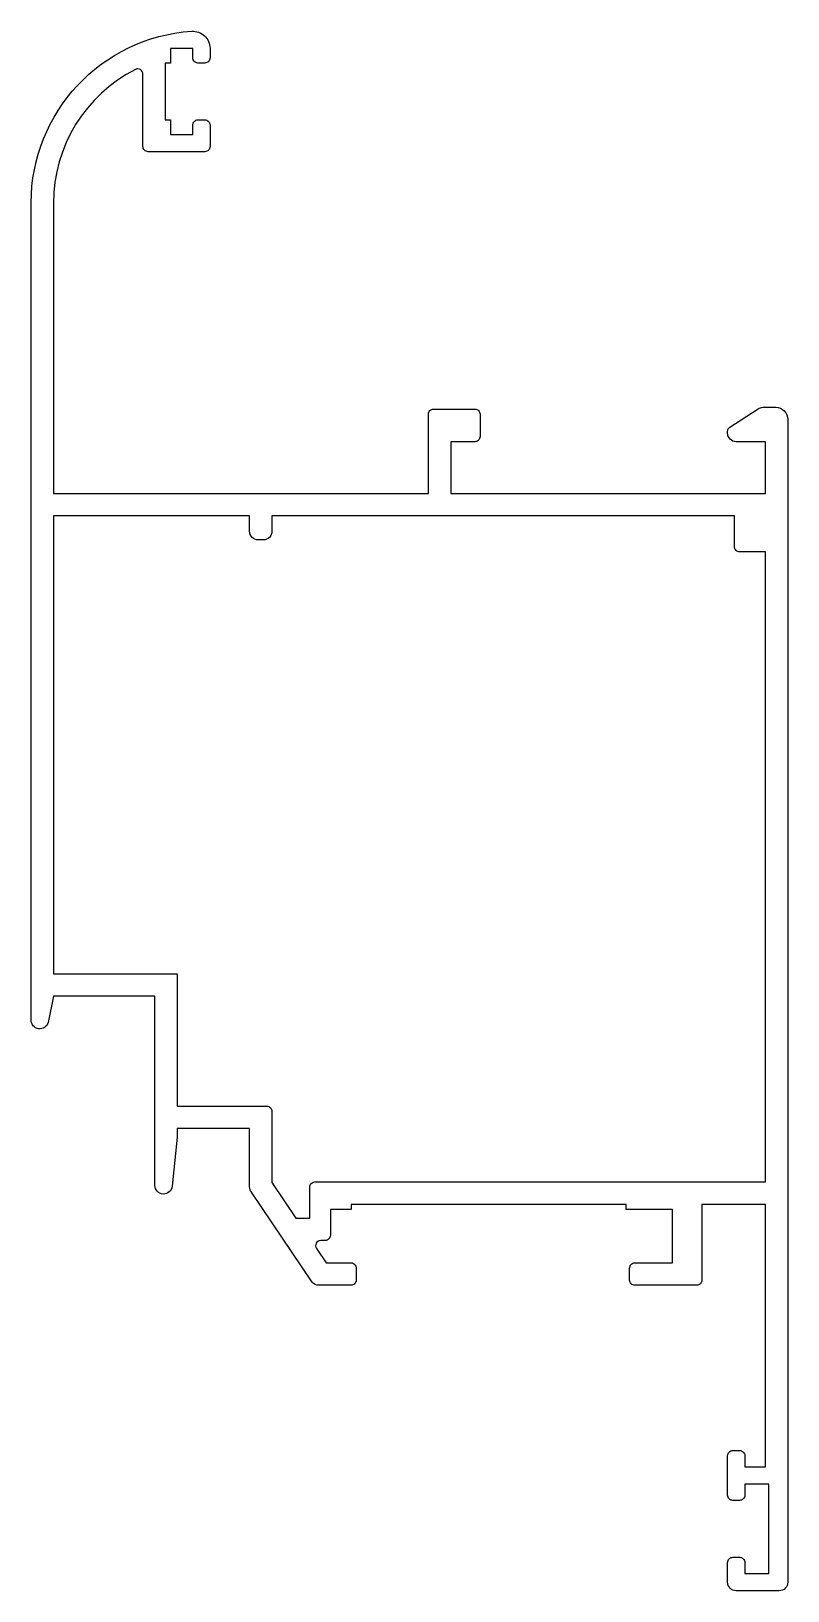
# Model space of a CAD drawing. Extents: x 147.1 to 191.1, y 147.1 to 237.7.
import ezdxf

# ---------------------------------------------------------------- set-up
doc = ezdxf.new("R2010")
doc.units = 0
doc.layers.get('0').update_dxf_attribs({"linetype": 'CONTINUOUS'})

msp = doc.modelspace()

# ---------------------------------------------------------------- linework, layer by layer
for points in [[(184.372, 166.156), (184.372, 169.256), (181.672, 169.256), (181.672, 169.556), (165.672, 169.556), (165.672, 169.256), (164.472, 169.256), (164.472, 167.756, -0.414214), (164.172, 167.456), (163.909, 167.456, 0.601055), (163.661, 166.988), (164.223, 166.156), (165.672, 166.156, -0.414214), (165.972, 165.856), (165.972, 165.156, -0.414214), (165.672, 164.856), (163.795, 164.856, -0.226318), (163.407, 165.041), (159.884, 170.258, -0.171791), (159.772, 170.573), (159.772, 173.956), (155.572, 173.956), (155.572, 173.456), (155.27, 170.607, -0.951753), (154.272, 170.656), (154.272, 181.656), (148.372, 181.656), (148.054, 180.116, -0.871754), (147.072, 180.251), (147.072, 227.726, -0.394805), (156.406, 237.704, -0.433892), (157.472, 236.706), (157.472, 236.156, -0.414214), (157.172, 235.856), (156.772, 235.856, -0.414214), (156.472, 236.156), (156.472, 236.706), (155.172, 236.706), (155.172, 235.856), (154.872, 235.856), (154.872, 234.206), (154.872, 232.556), (155.172, 232.556), (155.172, 231.706), (156.472, 231.706), (156.472, 232.256, -0.414214), (156.772, 232.556), (157.172, 232.556, -0.414214), (157.472, 232.256), (157.472, 231.006, -0.414214), (157.172, 230.706), (153.872, 230.706, -0.414214), (153.572, 231.006), (153.572, 235.217, 0.559434), (153.137, 235.485, 0.282517), (148.372, 227.726), (148.372, 210.856), (170.172, 210.856), (170.172, 215.456, -0.414214), (170.472, 215.756), (172.872, 215.756, -0.414214), (173.172, 215.456), (173.172, 214.156, -0.414214), (172.872, 213.856), (171.472, 213.856), (171.472, 210.856), (189.772, 210.856), (189.772, 213.856), (188.072, 213.856, -0.414214), (187.572, 214.356), (187.572, 214.454, -0.253071), (187.708, 214.705), (189.343, 215.774, -0.145854), (189.616, 215.856), (190.372, 215.856, -0.414214), (191.072, 215.156), (191.072, 147.606, -0.414214), (190.572, 147.106), (188.072, 147.106, -0.414214), (187.572, 147.606), (187.572, 148.756, -0.414214), (187.872, 149.056), (188.272, 149.056, -0.414214), (188.572, 148.756), (188.572, 148.106), (189.972, 148.106), (189.972, 153.306), (188.572, 153.306), (188.572, 152.656, -0.414214), (188.272, 152.356), (187.872, 152.356, -0.414214), (187.572, 152.656), (187.572, 154.956, -0.414214), (187.872, 155.256), (188.272, 155.256, -0.414214), (188.572, 154.956), (188.572, 154.306), (189.772, 154.306), (189.772, 169.556), (186.072, 169.556), (186.072, 165.156, -0.414214), (185.772, 164.856), (182.172, 164.856, -0.414214), (181.872, 165.156), (181.872, 165.856, -0.414214), (182.172, 166.156)], [(160.772, 175.256, -0.414214), (161.072, 174.956), (161.072, 170.821), (162.467, 168.756), (163.272, 168.756), (163.272, 170.556, -0.414214), (163.572, 170.856), (189.772, 170.856), (189.772, 207.456), (188.272, 207.456, -0.414214), (187.972, 207.756), (187.972, 209.556), (161.072, 209.556), (161.072, 208.656, -0.414214), (160.572, 208.156), (160.272, 208.156, -0.414214), (159.772, 208.656), (159.772, 209.556), (148.372, 209.556), (148.372, 182.956), (155.572, 182.956), (155.572, 175.256)]]:
    msp.add_lwpolyline(points, format="xyb", close=True)

doc.saveas('drawing.dxf')
